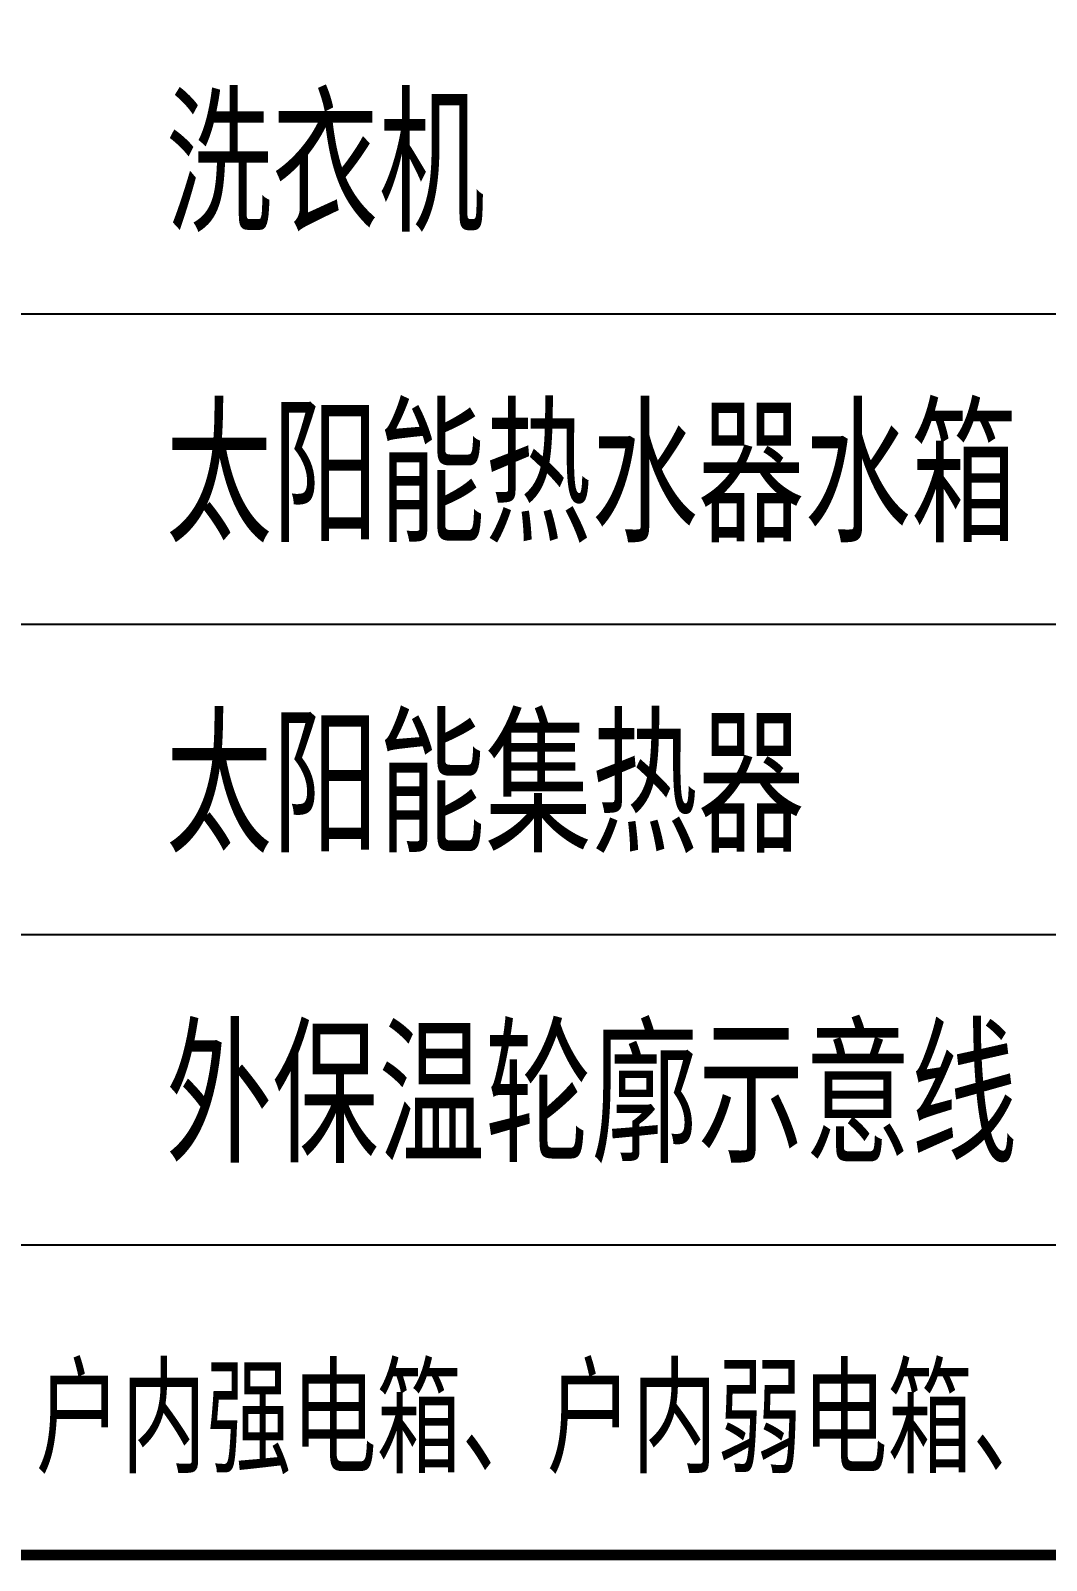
# Model space of a CAD drawing. Extents: x -518115 to 389031, y -209821 to 1628073.
# Drawn here: x 9771 to 12062, y 180495 to 183945 of the extents above; entities that cross this region are included whole.
import ezdxf

# ---------------------------------------------------------------- set-up
doc = ezdxf.new("R2010")
doc.units = 0
doc.header["$LTSCALE"] = 1000
doc.header["$MEASUREMENT"] = 0
doc.layers.add('C-Sheet-图框', color=101, linetype='Continuous')
doc.layers.add('PUB_TEXT', color=4, linetype='Continuous')
doc.styles.add('房间名称', font='TSSDENG', dxfattribs={"width": 0.8, "bigfont": 'HZTXT'})

msp = doc.modelspace()

# ---------------------------------------------------------------- linework, layer by layer
at = {"layer": 'C-Sheet-图框', "color": 0}
for p, q in [((1814.1, 183306.8), (15301, 183306.8)), ((1814.1, 182606.8), (15301, 182606.8)), ((1814.1, 181906.8), (15301, 181906.8)), ((1814.1, 181206.8), (15301, 181206.8))]:
    msp.add_line(p, q, dxfattribs=at)
at = {"layer": 'C-Sheet-图框', "color": 0, "const_width": 24}
msp.add_lwpolyline([(1814.1, 180506.8), (1814.1, 187506.8), (15301, 187506.8), (15301, 180506.8), (1814.1, 180506.8)], dxfattribs=at)

# ---------------------------------------------------------------- texts
at = {"layer": 'PUB_TEXT', "style": '房间名称', "width": 0.8}
for s, height, p in [('洗衣机', 300, (10076.2, 183491.5)), ('太阳能热水器水箱', 300, (10076.2, 182791.5)), ('太阳能集热器', 300, (10076.2, 182091.5)), ('外保温轮廓示意线', 300, (10076.2, 181391.5)), ('户内强电箱、户内弱电箱、户内可视对讲机、户外可视对讲机', 240, (9783.6, 180691.5))]:
    msp.add_text(s, height=height, dxfattribs=at).set_placement(p)

doc.saveas('drawing.dxf')
